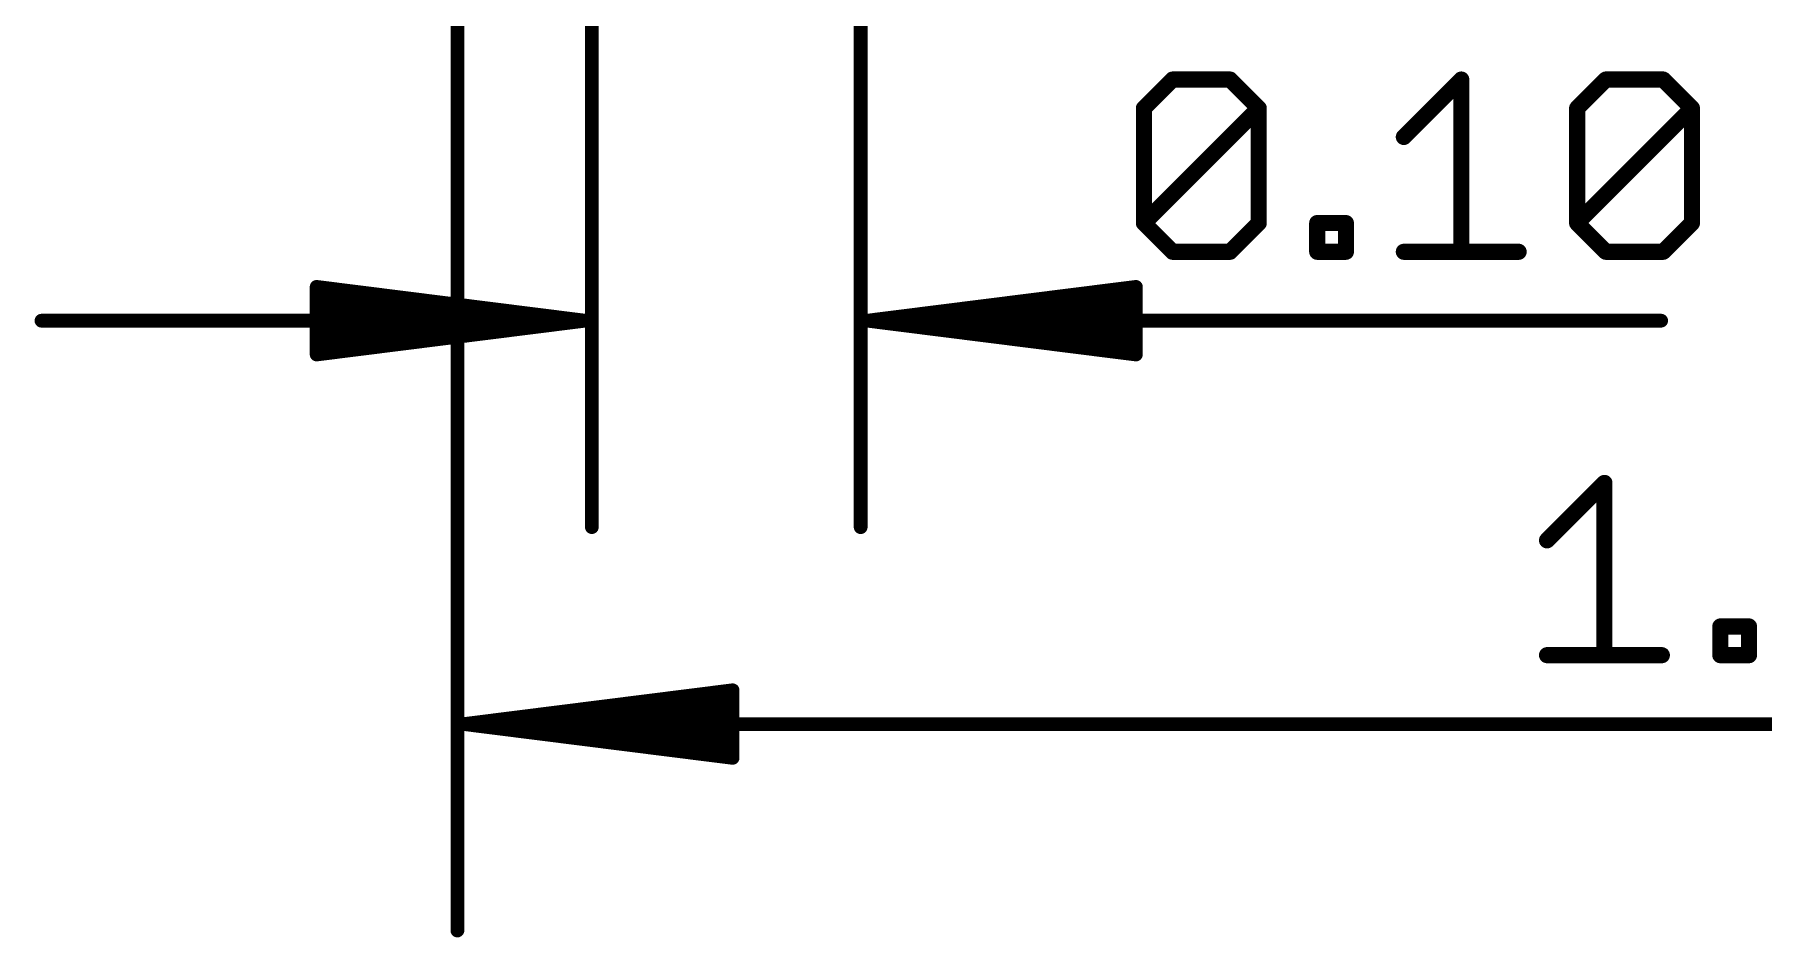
# Model space of a CAD drawing. Extents: x -6.8 to 60.3, y -8.9 to 34.9.
# Drawn here: x -4 to 12.34, y -8.87 to -0.35 of the extents above; entities that cross this region are included whole.
import ezdxf

# ---------------------------------------------------------------- set-up
doc = ezdxf.new("R2010")
doc.units = 0
doc.layers.add('47', color=253, linetype='CONTINUOUS')

msp = doc.modelspace()

# ---------------------------------------------------------------- linework, layer by layer
at = {"layer": '47'}
for points, const_width in [([(0, 6.731), (0, -8.808)], 0.13), ([(1.27, 2.54), (1.27, -4.998)], 0.13), ([(3.81, 2.54), (3.81, -4.998)], 0.13), ([(6.4862, -1.0415), (6.7574, -0.7703)], 0.1524), ([(6.7574, -0.7703), (7.2997, -0.7703)], 0.1524), ([(7.2997, -0.7703), (7.5709, -1.0415)], 0.1524), ([(8.9419, -1.3126), (9.4843, -0.7703)], 0.1524), ([(9.4843, -0.7703), (9.4843, -2.3973)], 0.1524), ([(10.5791, -1.0415), (10.8503, -0.7703)], 0.1524), ([(10.8503, -0.7703), (11.3926, -0.7703)], 0.1524), ([(11.3926, -0.7703), (11.6638, -1.0415)], 0.1524), ([(6.4862, -2.1261), (6.4862, -1.0415)], 0.1524), ([(6.4862, -2.1261), (7.5709, -1.0415)], 0.1524), ([(7.5709, -1.0415), (7.5709, -2.1261)], 0.1524), ([(10.5791, -2.1261), (10.5791, -1.0415)], 0.1524), ([(10.5791, -2.1261), (11.6638, -1.0415)], 0.1524), ([(11.6638, -1.0415), (11.6638, -2.1261)], 0.1524), ([(6.7574, -2.3973), (6.4862, -2.1261)], 0.1524), ([(7.5709, -2.1261), (7.2997, -2.3973)], 0.1524), ([(8.1234, -2.3973), (8.1234, -2.1261)], 0.1524), ([(8.1234, -2.1261), (8.3945, -2.1261)], 0.1524), ([(8.3945, -2.1261), (8.3945, -2.3973)], 0.1524), ([(10.8503, -2.3973), (10.5791, -2.1261)], 0.1524), ([(11.6638, -2.1261), (11.3926, -2.3973)], 0.1524), ([(7.2997, -2.3973), (6.7574, -2.3973)], 0.1524), ([(8.3945, -2.3973), (8.1234, -2.3973)], 0.1524), ([(8.9419, -2.3973), (10.0266, -2.3973)], 0.1524), ([(11.3926, -2.3973), (10.8503, -2.3973)], 0.1524), ([(1.205, -3.048), (-1.33, -2.7288)], 0.13), ([(-1.33, -2.7288), (-1.33, -3.3672)], 0.13), ([(1.205, -3.048), (-1.33, -2.788)], 0.13), ([(3.875, -3.048), (6.41, -2.7288)], 0.13), ([(3.875, -3.048), (6.41, -2.788)], 0.13), ([(6.41, -2.7288), (6.41, -3.3672)], 0.13), ([(1.205, -3.048), (-1.33, -2.918)], 0.13), ([(3.875, -3.048), (6.41, -2.918)], 0.13), ([(1.205, -3.048), (-3.93, -3.048)], 0.13), ([(-1.33, -3.3672), (1.205, -3.048)], 0.13), ([(-1.33, -3.178), (1.205, -3.048)], 0.13), ([(-1.33, -3.308), (1.205, -3.048)], 0.13), ([(3.875, -3.048), (11.3728, -3.048)], 0.13), ([(6.41, -3.3672), (3.875, -3.048)], 0.13), ([(6.41, -3.178), (3.875, -3.048)], 0.13), ([(6.41, -3.308), (3.875, -3.048)], 0.13), ([(10.2948, -5.1226), (10.8371, -4.5803)], 0.1524), ([(10.8371, -4.5803), (10.8371, -6.2073)], 0.1524), ([(11.932, -6.2073), (11.932, -5.9361)], 0.1524), ([(11.932, -5.9361), (12.2031, -5.9361)], 0.1524), ([(12.2031, -5.9361), (12.2031, -6.2073)], 0.1524), ([(10.2948, -6.2073), (11.3795, -6.2073)], 0.1524), ([(12.2031, -6.2073), (11.932, -6.2073)], 0.1524), ([(0.065, -6.858), (2.6, -6.5388)], 0.13), ([(0.065, -6.858), (2.6, -6.598)], 0.13), ([(2.6, -6.5388), (2.6, -7.1772)], 0.13), ([(0.065, -6.858), (2.6, -6.728)], 0.13), ([(0.065, -6.858), (25.335, -6.858)], 0.13), ([(2.6, -7.1772), (0.065, -6.858)], 0.13), ([(2.6, -6.988), (0.065, -6.858)], 0.13), ([(2.6, -7.118), (0.065, -6.858)], 0.13)]:
    msp.add_lwpolyline(points, dxfattribs=dict(at, const_width=const_width))
for points, const_width in [([(6.7574, -0.7322, 1), (6.7574, -0.8084)], 0.0762), ([(6.7843, -0.7973, 1), (6.7304, -0.7434)], 0.0762), ([(7.3266, -0.7434, 1), (7.2728, -0.7973)], 0.0762), ([(7.2997, -0.8084, 1), (7.2997, -0.7322)], 0.0762), ([(9.5224, -0.7703, 1), (9.4462, -0.7703)], 0.0762), ([(9.5112, -0.7973, 1), (9.4573, -0.7434)], 0.0762), ([(10.8503, -0.7322, 1), (10.8503, -0.8084)], 0.0762), ([(10.8772, -0.7973, 1), (10.8233, -0.7434)], 0.0762), ([(11.4195, -0.7434, 1), (11.3656, -0.7973)], 0.0762), ([(11.3926, -0.8084, 1), (11.3926, -0.7322)], 0.0762), ([(6.5243, -1.0415, 1), (6.4481, -1.0415)], 0.0762), ([(6.4593, -1.0145, 1), (6.5131, -1.0684)], 0.0762), ([(7.609, -1.0415, 1), (7.5328, -1.0415)], 0.0762), ([(7.5978, -1.0684, 1), (7.5439, -1.0145)], 0.0762), ([(7.5439, -1.0684, 1), (7.5978, -1.0145)], 0.0762), ([(10.5521, -1.0145, 1), (10.606, -1.0684)], 0.0762), ([(10.6172, -1.0415, 1), (10.541, -1.0415)], 0.0762), ([(11.7019, -1.0415, 1), (11.6257, -1.0415)], 0.0762), ([(11.6907, -1.0684, 1), (11.6368, -1.0145)], 0.0762), ([(11.6368, -1.0684, 1), (11.6907, -1.0145)], 0.0762), ([(8.915, -1.2857, 1), (8.9689, -1.3396)], 0.0762), ([(6.5131, -2.0992, 1), (6.4593, -2.1531)], 0.0762), ([(6.4593, -2.0992, 1), (6.5131, -2.1531)], 0.0762), ([(6.4481, -2.1261, 1), (6.5243, -2.1261)], 0.0762), ([(7.5328, -2.1261, 1), (7.609, -2.1261)], 0.0762), ([(7.5978, -2.1531, 1), (7.5439, -2.0992)], 0.0762), ([(8.1615, -2.1261, 1), (8.0853, -2.1261)], 0.0762), ([(8.1234, -2.088, 1), (8.1234, -2.1642)], 0.0762), ([(8.4326, -2.1261, 1), (8.3564, -2.1261)], 0.0762), ([(8.3945, -2.1642, 1), (8.3945, -2.088)], 0.0762), ([(10.606, -2.0992, 1), (10.5521, -2.1531)], 0.0762), ([(10.5521, -2.0992, 1), (10.606, -2.1531)], 0.0762), ([(10.541, -2.1261, 1), (10.6172, -2.1261)], 0.0762), ([(11.6257, -2.1261, 1), (11.7019, -2.1261)], 0.0762), ([(11.6907, -2.1531, 1), (11.6368, -2.0992)], 0.0762), ([(6.7574, -2.3592, 1), (6.7574, -2.4354)], 0.0762), ([(6.7304, -2.4242, 1), (6.7843, -2.3704)], 0.0762), ([(7.2728, -2.3704, 1), (7.3266, -2.4242)], 0.0762), ([(7.2997, -2.4354, 1), (7.2997, -2.3592)], 0.0762), ([(8.1234, -2.3592, 1), (8.1234, -2.4354)], 0.0762), ([(8.0853, -2.3973, 1), (8.1615, -2.3973)], 0.0762), ([(8.3564, -2.3973, 1), (8.4326, -2.3973)], 0.0762), ([(8.3945, -2.4354, 1), (8.3945, -2.3592)], 0.0762), ([(8.9419, -2.3592, 1), (8.9419, -2.4354)], 0.0762), ([(9.4462, -2.3973, 1), (9.5224, -2.3973)], 0.0762), ([(10.0266, -2.4354, 1), (10.0266, -2.3592)], 0.0762), ([(10.8503, -2.3592, 1), (10.8503, -2.4354)], 0.0762), ([(10.8233, -2.4242, 1), (10.8772, -2.3704)], 0.0762), ([(11.3656, -2.3704, 1), (11.4195, -2.4242)], 0.0762), ([(11.3926, -2.4354, 1), (11.3926, -2.3592)], 0.0762), ([(-1.3259, -2.6965, 1), (-1.3341, -2.761)], 0.065), ([(-1.2975, -2.7288, 1), (-1.3625, -2.7288)], 0.065), ([(-1.3267, -2.7557, 1), (-1.3333, -2.8203)], 0.065), ([(6.4425, -2.7288, 1), (6.3775, -2.7288)], 0.065), ([(6.4141, -2.761, 1), (6.4059, -2.6965)], 0.065), ([(6.4133, -2.8203, 1), (6.4067, -2.7557)], 0.065), ([(-1.3283, -2.8855, 1), (-1.3317, -2.9505)], 0.065), ([(6.4117, -2.9505, 1), (6.4083, -2.8855)], 0.065), ([(-3.93, -3.0155, 1), (-3.93, -3.0805)], 0.065), ([(1.2091, -3.0802, 1), (1.2009, -3.0158)], 0.065), ([(1.2009, -3.0802, 1), (1.2091, -3.0158)], 0.065), ([(1.2083, -3.0803, 1), (1.2017, -3.0157)], 0.065), ([(1.2017, -3.0803, 1), (1.2083, -3.0157)], 0.065), ([(1.2033, -3.0805, 1), (1.2067, -3.0155)], 0.065), ([(1.2067, -3.0805, 1), (1.2033, -3.0155)], 0.065), ([(1.205, -3.0805, 1), (1.205, -3.0155)], 0.065), ([(3.875, -3.0155, 1), (3.875, -3.0805)], 0.065), ([(3.8791, -3.0158, 1), (3.8709, -3.0802)], 0.065), ([(3.8733, -3.0155, 1), (3.8767, -3.0805)], 0.065), ([(3.8767, -3.0155, 1), (3.8733, -3.0805)], 0.065), ([(3.8783, -3.0157, 1), (3.8717, -3.0803)], 0.065), ([(3.8717, -3.0157, 1), (3.8783, -3.0803)], 0.065), ([(3.8709, -3.0158, 1), (3.8791, -3.0802)], 0.065), ([(11.3728, -3.0805, 1), (11.3728, -3.0155)], 0.065), ([(-1.3317, -3.1455, 1), (-1.3283, -3.2105)], 0.065), ([(-1.3333, -3.2757, 1), (-1.3267, -3.3403)], 0.065), ([(6.4067, -3.3403, 1), (6.4133, -3.2757)], 0.065), ([(6.4083, -3.2105, 1), (6.4117, -3.1455)], 0.065), ([(-1.3341, -3.335, 1), (-1.3259, -3.3995)], 0.065), ([(-1.3625, -3.3672, 1), (-1.2975, -3.3672)], 0.065), ([(6.3775, -3.3672, 1), (6.4425, -3.3672)], 0.065), ([(6.4059, -3.3995, 1), (6.4141, -3.335)], 0.065), ([(10.8752, -4.5803, 1), (10.799, -4.5803)], 0.0762), ([(10.8641, -4.6073, 1), (10.8102, -4.5534)], 0.0762), ([(1.2375, -4.998, 1), (1.3025, -4.998)], 0.065), ([(3.7775, -4.998, 1), (3.8425, -4.998)], 0.065), ([(10.2679, -5.0957, 1), (10.3218, -5.1496)], 0.0762), ([(11.9701, -5.9361, 1), (11.8939, -5.9361)], 0.0762), ([(11.932, -5.898, 1), (11.932, -5.9742)], 0.0762), ([(12.2412, -5.9361, 1), (12.165, -5.9361)], 0.0762), ([(12.2031, -5.9742, 1), (12.2031, -5.898)], 0.0762), ([(10.2948, -6.1692, 1), (10.2948, -6.2454)], 0.0762), ([(10.799, -6.2073, 1), (10.8752, -6.2073)], 0.0762), ([(11.3795, -6.2454, 1), (11.3795, -6.1692)], 0.0762), ([(11.932, -6.1692, 1), (11.932, -6.2454)], 0.0762), ([(11.8939, -6.2073, 1), (11.9701, -6.2073)], 0.0762), ([(12.165, -6.2073, 1), (12.2412, -6.2073)], 0.0762), ([(12.2031, -6.2454, 1), (12.2031, -6.1692)], 0.0762), ([(2.6325, -6.5388, 1), (2.5675, -6.5388)], 0.065), ([(2.6041, -6.571, 1), (2.5959, -6.5065)], 0.065), ([(2.6033, -6.6303, 1), (2.5967, -6.5657)], 0.065), ([(2.6017, -6.7605, 1), (2.5983, -6.6955)], 0.065), ([(0.065, -6.8255, 1), (0.065, -6.8905)], 0.065), ([(0.0691, -6.8258, 1), (0.0609, -6.8902)], 0.065), ([(0.0633, -6.8255, 1), (0.0667, -6.8905)], 0.065), ([(0.0667, -6.8255, 1), (0.0633, -6.8905)], 0.065), ([(0.0683, -6.8257, 1), (0.0617, -6.8903)], 0.065), ([(0.0617, -6.8257, 1), (0.0683, -6.8903)], 0.065), ([(0.0609, -6.8258, 1), (0.0691, -6.8902)], 0.065), ([(2.5983, -7.0205, 1), (2.6017, -6.9555)], 0.065), ([(2.5675, -7.1772, 1), (2.6325, -7.1772)], 0.065), ([(2.5959, -7.2095, 1), (2.6041, -7.145)], 0.065), ([(2.5967, -7.1503, 1), (2.6033, -7.0857)], 0.065), ([(-0.0325, -8.808, 1), (0.0325, -8.808)], 0.065)]:
    msp.add_lwpolyline(points, format="xyb", dxfattribs=dict(at, const_width=const_width))

doc.saveas('drawing.dxf')
